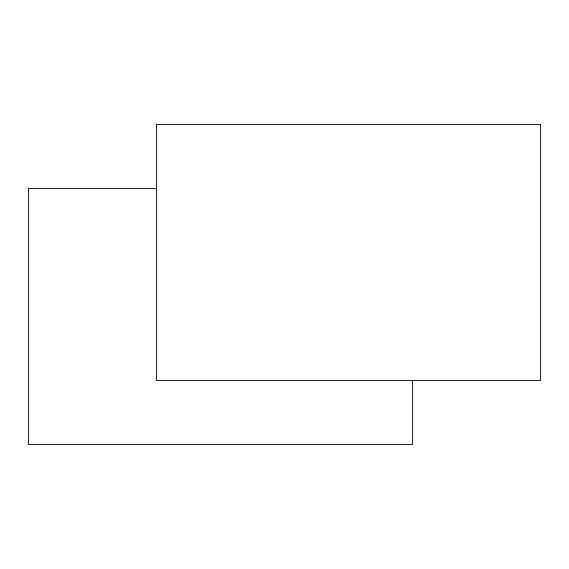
<?xml version="1.0" encoding="UTF-8"?>
<svg xmlns="http://www.w3.org/2000/svg" width="569" height="569" viewBox="0 0 569 569"><rect width="100%" height="100%" fill="white"/><g stroke="black" fill="none" stroke-linecap="round" stroke-linejoin="round"><path stroke-width="0.85" d="M156.475 188.481L28.45 188.481L28.45 444.531L412.525 444.531L412.525 380.519M540.55 124.469L156.475 124.469L156.475 380.519L540.55 380.519L540.55 124.469"/></g></svg>
